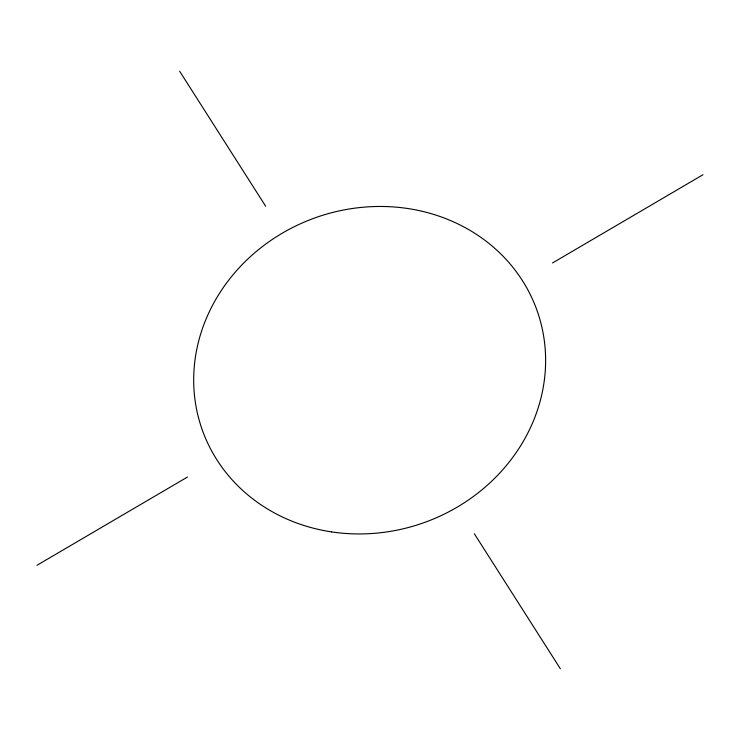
<?xml version="1.0" encoding="UTF-8"?>
<svg xmlns="http://www.w3.org/2000/svg" width="740" height="740" viewBox="0 0 740 740"><rect width="100%" height="100%" fill="white"/><g stroke="black" fill="none" stroke-linecap="round" stroke-linejoin="round"><path stroke-width="1.11" d="M37 565.277L187.498 477.023M552.502 262.978L703 174.723M179.654 71.243L265.679 206.266M474.322 533.734L560.346 668.757M331.502 531.884A177.711 161.838 -19.8 0 0 537.49 311.799A177.711 161.838 -19.8 0 0 239.954 266.937A177.711 161.838 -19.8 0 0 331.502 531.884"/></g></svg>
